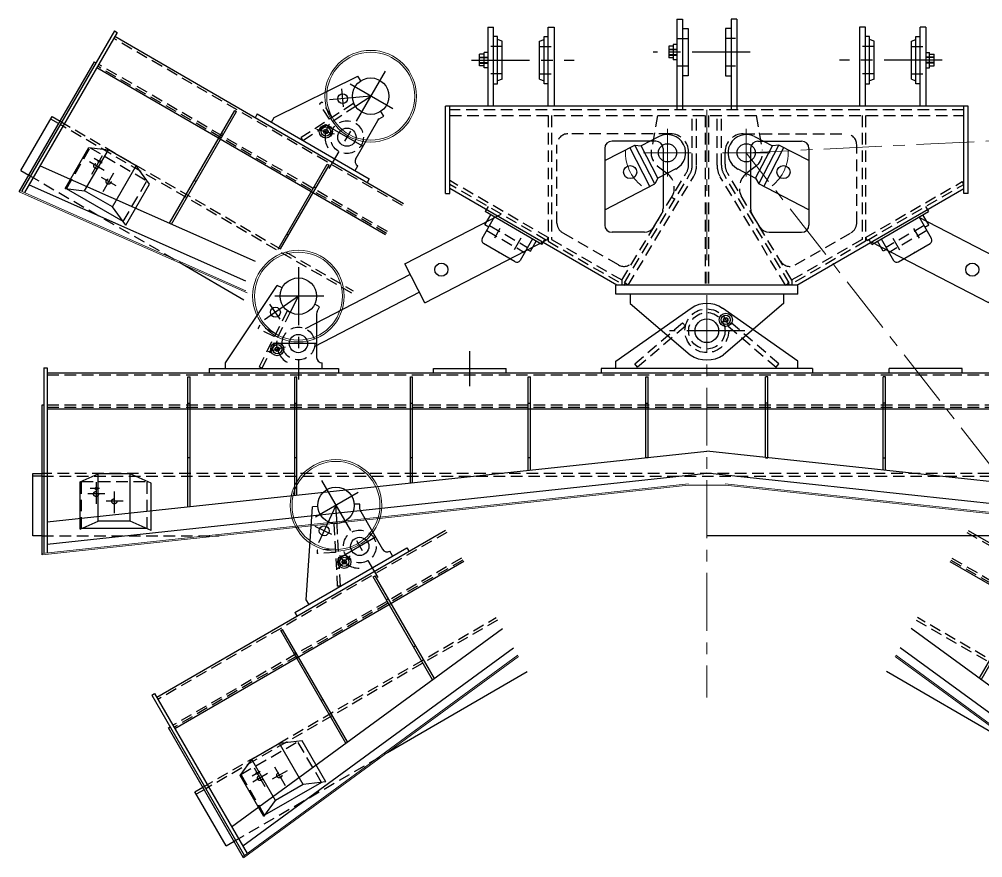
# Model space of a CAD drawing. Header units: millimetres. Extents: x -164 to 137, y -121 to 284.
# Drawn here: x -100.3 to 31.8, y 169.4 to 284.4 of the extents above; entities that cross this region are included whole.
import ezdxf

# ---------------------------------------------------------------- set-up
doc = ezdxf.new("R2010")
doc.units = ezdxf.units.MM
doc.header["$LTSCALE"] = 0.25
doc.header["$PDSIZE"] = 1
doc.linetypes.add('CENTER', pattern=[50.8, 31.75, -6.35, 6.35, -6.35])
doc.linetypes.add('DASHED2', pattern=[9.525, 6.35, -3.175])
doc.layers.add('Layer0016', color=7, linetype='Continuous')

# ---------------------------------------------------------------- blocks, each defined once
blk = doc.blocks.new('DC_GROUP_ＤＸＦ８_1')
at = {"layer": 'Layer0016', "color": 7, "linetype": 'Continuous', "lineweight": 25}
for p, q in [((-14.42, 224.28), (-14.42, 235.37)), ((-14.42, 235.37), (-14.12, 235.37)), ((-14.12, 224.31), (-14.12, 235.37)), ((-14.42, 231.77), (-14.12, 231.77)), ((-14.12, 224.27), (-14.42, 224.27))]:
    blk.add_line(p, q, dxfattribs=at)
blk = doc.blocks.new('DC_GROUP_ＤＸＦ８_2')
at = {"layer": 'Layer0016', "color": 7, "linetype": 'Continuous', "lineweight": 25}
for p, q in [((-30.57, 222.54), (-30.57, 235.37)), ((-30.57, 235.37), (-30.27, 235.37)), ((-30.27, 222.58), (-30.27, 235.37)), ((-30.57, 231.77), (-30.27, 231.77)), ((-30.27, 224.27), (-30.57, 224.27))]:
    blk.add_line(p, q, dxfattribs=at)
blk = doc.blocks.new('DC_GROUP_ＤＸＦ８_3')
at = {"layer": 'Layer0016', "color": 7, "linetype": 'Continuous', "lineweight": 25}
for p, q in [((-46.72, 220.81), (-46.72, 235.37)), ((-46.72, 235.37), (-46.42, 235.37)), ((-46.42, 220.84), (-46.42, 235.37)), ((-46.72, 231.77), (-46.42, 231.77)), ((-46.42, 224.27), (-46.72, 224.27))]:
    blk.add_line(p, q, dxfattribs=at)
blk = doc.blocks.new('DC_GROUP_ＤＸＦ８_4')
at = {"layer": 'Layer0016', "color": 7, "linetype": 'Continuous', "lineweight": 25}
for p, q in [((-62.57, 219.1), (-62.57, 235.37)), ((-62.57, 235.37), (-62.27, 235.37)), ((-62.27, 219.14), (-62.27, 235.37)), ((-62.57, 231.77), (-62.27, 231.77)), ((-62.27, 224.27), (-62.57, 224.27))]:
    blk.add_line(p, q, dxfattribs=at)
blk = doc.blocks.new('DC_GROUP_ＤＸＦ８_5')
at = {"layer": 'Layer0016', "color": 7, "linetype": 'Continuous', "lineweight": 25}
for p, q in [((-77.22, 217.53), (-77.22, 235.37)), ((-77.22, 235.37), (-76.92, 235.37)), ((-76.92, 217.56), (-76.92, 235.37)), ((-77.22, 231.77), (-76.92, 231.77)), ((-76.92, 224.27), (-77.22, 224.27))]:
    blk.add_line(p, q, dxfattribs=at)
blk = doc.blocks.new('DC_GROUP_ＤＸＦ８_7')
at = {"layer": 'Layer0016', "color": 4, "linetype": 'DASHED2', "lineweight": 25}
for radius in [0.125, 0.103]:
    blk.add_circle((-89.82, 220.05), radius, dxfattribs=at)
blk = doc.blocks.new('DC_GROUP_ＤＸＦ８_6')
at = {"layer": 'Layer0016', "color": 7, "linetype": 'Continuous', "lineweight": 25}
for p, q in [((-91.99, 220.97), (-89.52, 222.05)), ((-89.52, 215.55), (-89.52, 222.05)), ((-85.12, 222.05), (-89.52, 222.05)), ((-85.12, 215.55), (-85.12, 222.05)), ((-82.26, 220.8), (-85.12, 222.05)), ((-91.99, 214.47), (-91.99, 220.97)), ((-82.26, 214.3), (-82.26, 220.8)), ((-91.99, 214.47), (-89.52, 215.55)), ((-85.12, 215.55), (-89.52, 215.55)), ((-82.26, 214.3), (-85.12, 215.55)), ((-82.82, 214.55), (-91.82, 214.55))]:
    blk.add_line(p, q, dxfattribs=at)
at = {"layer": 'Layer0016', "color": 4, "linetype": 'DASHED2', "lineweight": 25}
for p, q in [((-91.82, 214.55), (-91.82, 221.02)), ((-91.82, 221.02), (-82.82, 221.02)), ((-82.82, 214.55), (-82.82, 221.02))]:
    blk.add_line(p, q, dxfattribs=at)
at = {"layer": 'Layer0016', "color": 4, "linetype": 'CENTER', "lineweight": 25}
for p, q in [((-89.82, 220.9), (-89.82, 217.94)), ((-89.34, 220.05), (-90.62, 220.05)), ((-87.32, 219.65), (-87.32, 216.69)), ((-88.6, 219.3), (-90.93, 219.3)), ((-86.1, 218.3), (-88.43, 218.3))]:
    blk.add_line(p, q, dxfattribs=at)
at = {"layer": 'Layer0016', "color": 4, "linetype": 'DASHED2', "lineweight": 25}
for centre in [(-89.82, 219.3), (-87.32, 218.3)]:
    blk.add_circle(centre, 0.35, dxfattribs=at)
at = {"layer": 'Layer0016', "linetype": 'Continuous'}
blk.add_blockref('DC_GROUP_ＤＸＦ８_7', (0, 0), dxfattribs=at)
blk = doc.blocks.new('DC_GROUP_ＤＸＦ８_8')
at = {"layer": 'Layer0016', "color": 7, "linetype": 'Continuous', "lineweight": 25}
for p, q in [((-12.62, 268.3), (-15.06, 267.03)), ((-20.07, 265.01), (-15.96, 267.13)), ((-13.2, 261.8), (-15.96, 267.13)), ((-15.96, 267.13), (-15.06, 267.03)), ((-12.77, 262.59), (-15.06, 267.03)), ((-13.87, 261.46), (-16.62, 266.79)), ((-10.32, 263.85), (-12.77, 262.59)), ((-20.07, 258.25), (-13.2, 261.8)), ((-12.77, 262.59), (-13.2, 261.8)), ((-47.49, 250.83), (-34.27, 257.67)), ((-44.74, 245.5), (-28.1, 254.1)), ((-44.74, 245.5), (-47.49, 250.83)), ((-46.75, 249.39), (-61.16, 241.94)), ((-45.49, 246.95), (-59.91, 239.49))]:
    blk.add_line(p, q, dxfattribs=at)
for centre, radius in [((-11.47, 266.07), 1.25), ((-16.58, 263.43), 0.9), ((-42.47, 250.05), 0.9)]:
    blk.add_circle(centre, radius, dxfattribs=at)
blk.add_arc((-11.47, 266.07), 2.5, 297.3298, 117.3298, dxfattribs=at)
blk = doc.blocks.new('DC_GROUP_ＤＸＦ８_9')
at = {"layer": 'Layer0016', "color": 7, "linetype": 'Continuous', "lineweight": 25}
for p, q in [((1.98, 224.31), (1.98, 235.37)), ((2.28, 235.37), (1.98, 235.37)), ((2.28, 224.28), (2.28, 235.37)), ((2.28, 231.77), (1.98, 231.77)), ((1.98, 224.27), (2.28, 224.27))]:
    blk.add_line(p, q, dxfattribs=at)
blk = doc.blocks.new('DC_GROUP_ＤＸＦ８_10')
at = {"layer": 'Layer0016', "color": 7, "linetype": 'Continuous', "lineweight": 25}
for p, q in [((18.13, 222.58), (18.13, 235.37)), ((18.43, 235.37), (18.13, 235.37)), ((18.43, 222.54), (18.43, 235.37)), ((18.43, 231.77), (18.13, 231.77)), ((18.13, 224.27), (18.43, 224.27))]:
    blk.add_line(p, q, dxfattribs=at)
blk = doc.blocks.new('DC_GROUP_ＤＸＦ８_16')
at = {"layer": 'Layer0016', "color": 4, "linetype": 'DASHED2', "lineweight": 25}
for p, q in [((-11.3, 280.27), (-10.2, 280.27)), ((-11.3, 280.22), (-10.2, 280.22)), ((-11.3, 279.53), (-10.2, 279.53)), ((-11.3, 279.47), (-10.2, 279.47))]:
    blk.add_line(p, q, dxfattribs=at)
blk = doc.blocks.new('DC_GROUP_ＤＸＦ８_17')
at = {"layer": 'Layer0016', "color": 4, "linetype": 'DASHED2', "lineweight": 25}
for p, q in [((25.08, 279.17), (23.98, 279.17)), ((25.08, 279.12), (23.98, 279.12)), ((25.08, 278.43), (23.98, 278.43)), ((25.08, 278.37), (23.98, 278.37))]:
    blk.add_line(p, q, dxfattribs=at)
blk = doc.blocks.new('DC_GROUP_ＤＸＦ８_18')
at = {"layer": 'Layer0016', "color": 7, "linetype": 'Continuous', "lineweight": 25}
for p, q in [((0.48, 268.3), (2.92, 267.03)), ((0.62, 262.59), (2.92, 267.03)), ((1.06, 261.8), (3.82, 267.13)), ((3.82, 267.13), (2.92, 267.03)), ((7.93, 265.01), (3.82, 267.13)), ((1.73, 261.46), (4.48, 266.79)), ((-1.82, 263.85), (0.62, 262.59)), ((0.62, 262.59), (1.06, 261.8)), ((7.93, 258.25), (1.06, 261.8)), ((35.35, 250.83), (22.97, 257.23)), ((32.6, 245.5), (16.49, 253.83)), ((32.6, 245.5), (35.35, 250.83)), ((34.61, 249.39), (49.02, 241.94)), ((33.34, 246.95), (47.77, 239.49))]:
    blk.add_line(p, q, dxfattribs=at)
for centre, radius in [((-0.67, 266.07), 1.25), ((4.44, 263.43), 0.9), ((30.33, 250.05), 0.9)]:
    blk.add_circle(centre, radius, dxfattribs=at)
blk.add_arc((-0.67, 266.07), 2.5, 62.6702, 242.6702, dxfattribs=at)
blk = doc.blocks.new('DC_GROUP_ＤＸＦ８_20')
at = {"layer": 'Layer0016', "color": 4, "linetype": 'CENTER', "lineweight": 25}
for p, q in [((-62.07, 250.38), (-62.07, 234.97)), ((-62.07, 246.42), (-66.72, 243.17)), ((-58.58, 246.42), (-65.32, 246.42)), ((-64.57, 243.28), (-66, 245.33)), ((-66.23, 238.81), (-63.84, 239.45)), ((-59.57, 239.92), (-65.57, 239.92))]:
    blk.add_line(p, q, dxfattribs=at)
at = {"layer": 'Layer0016', "color": 7, "linetype": 'Continuous', "lineweight": 25}
for p, q in [((-72.07, 237.27), (-64.97, 247.89)), ((-64.3, 247.55), (-64.97, 247.89)), ((-59.17, 244.96), (-59.84, 245.3)), ((-59.49, 244.32), (-59.17, 244.96)), ((-59.57, 243.99), (-59.57, 238.02)), ((-74.32, 236.52), (-74.32, 235.92)), ((-74.32, 236.52), (-56.57, 236.52)), ((-72.07, 236.52), (-72.07, 237.27)), ((-58.82, 236.52), (-58.82, 237.27)), ((-56.57, 236.52), (-56.57, 235.92))]:
    blk.add_line(p, q, dxfattribs=at)
at = {"layer": 'Layer0016', "color": 4, "linetype": 'Continuous', "lineweight": 25}
blk.add_line((-63.2, 244.19), (-62.07, 246.42), dxfattribs=at)
at = {"layer": 'Layer0016', "color": 4, "linetype": 'DASHED2', "lineweight": 25}
for p, q in [((-63.6, 244.4), (-67.47, 236.73)), ((-67.07, 236.52), (-63.2, 244.19)), ((-63.2, 244.19), (-63.6, 244.4)), ((-67.41, 242.4), (-67.61, 242)), ((-65.38, 240.87), (-67.61, 242)), ((-65.18, 241.27), (-67.41, 242.4)), ((-67.07, 236.52), (-67.47, 236.73))]:
    blk.add_line(p, q, dxfattribs=at)
at = {"layer": 'Layer0016', "color": 7, "linetype": 'Continuous', "lineweight": 25}
for centre, radius in [((-62.07, 246.42), 2.5), ((-65.22, 244.22), 0.675), ((-62.07, 239.92), 1.25)]:
    blk.add_circle(centre, radius, dxfattribs=at)
at = {"layer": 'Layer0016', "color": 4, "linetype": 'DASHED2', "lineweight": 25}
blk.add_circle((-62.07, 239.92), 2.25, dxfattribs=at)
at = {"layer": 'Layer0016', "color": 3, "linetype": 'Continuous', "lineweight": 25}
for radius in [0.9, 0.625]:
    blk.add_circle((-64.97, 239.15), radius, dxfattribs=at)
at = {"layer": 'Layer0016', "color": 4, "linetype": 'Continuous', "lineweight": 25}
for radius in [0.3, 0.25]:
    blk.add_circle((-64.97, 239.15), radius, dxfattribs=at)
at = {"layer": 'Layer0016', "color": 7, "linetype": 'Continuous', "lineweight": 25}
for centre, start, end in [((-58.82, 243.99), 153.2039, 180), ((-58.82, 238.02), 180, 270)]:
    blk.add_arc(centre, 0.75, start, end, dxfattribs=at)
at = {"layer": 'Layer0016', "color": 4, "linetype": 'CENTER', "lineweight": 25}
blk.add_arc((-62.07, 239.92), 3, 173.0368, 238.6813, dxfattribs=at)
blk = doc.blocks.new('DC_GROUP_ＤＸＦ８_28')
at = {"layer": 'Layer0016', "color": 7, "linetype": 'Continuous', "lineweight": 25}
for p, q in [((31.28, 194.02), (39.42, 208.07)), ((31.53, 193.84), (39.68, 207.92)), ((39.68, 207.92), (39.42, 208.07)), ((37.87, 204.81), (37.61, 204.96)), ((33.86, 198.47), (34.12, 198.32))]:
    blk.add_line(p, q, dxfattribs=at)
blk = doc.blocks.new('DC_GROUP_ＤＸＦ８_29')
at = {"layer": 'Layer0016', "color": 7, "linetype": 'Continuous', "lineweight": 25}
for p, q in [((43.18, 185.32), (52.1, 200.74)), ((43.42, 185.14), (52.36, 200.59)), ((52.36, 200.59), (52.1, 200.74)), ((50.55, 197.47), (50.29, 197.62)), ((46.54, 191.13), (46.8, 190.98))]:
    blk.add_line(p, q, dxfattribs=at)
blk = doc.blocks.new('DC_GROUP_ＤＸＦ８_31')
at = {"layer": 'Layer0016', "color": 4, "linetype": 'DASHED2', "lineweight": 25}
for radius in [0.125, 0.103]:
    blk.add_circle((55.58, 181.01), radius, dxfattribs=at)
blk = doc.blocks.new('DC_GROUP_ＤＸＦ８_30')
at = {"layer": 'Layer0016', "color": 7, "linetype": 'Continuous', "lineweight": 25}
for p, q in [((46.17, 179.82), (49.42, 185.45)), ((49.26, 179.47), (52.52, 185.09)), ((49.42, 185.45), (52.52, 185.09)), ((52.52, 185.09), (56.33, 182.89)), ((53.07, 177.26), (56.33, 182.89)), ((57.93, 180.72), (56.33, 182.89)), ((46.17, 179.82), (49.26, 179.47)), ((46.77, 179.75), (54.56, 175.25)), ((54.67, 175.1), (57.93, 180.72)), ((49.26, 179.47), (53.07, 177.26)), ((54.67, 175.1), (53.07, 177.26))]:
    blk.add_line(p, q, dxfattribs=at)
at = {"layer": 'Layer0016', "color": 4, "linetype": 'DASHED2', "lineweight": 25}
for p, q in [((46.77, 179.75), (50.01, 185.36)), ((57.8, 180.85), (50.01, 185.36)), ((54.56, 175.25), (57.8, 180.85))]:
    blk.add_line(p, q, dxfattribs=at)
at = {"layer": 'Layer0016', "color": 4, "linetype": 'CENTER', "lineweight": 25}
for p, q in [((51.49, 181.36), (53.5, 180.19)), ((53.22, 181.91), (51.74, 179.35)), ((56.01, 181.74), (54.53, 179.18)), ((55.17, 181.25), (56.28, 180.61)), ((54.15, 180.97), (56.17, 179.8))]:
    blk.add_line(p, q, dxfattribs=at)
at = {"layer": 'Layer0016', "color": 4, "linetype": 'DASHED2', "lineweight": 25}
for centre in [(52.54, 180.74), (55.21, 180.36)]:
    blk.add_circle(centre, 0.35, dxfattribs=at)
at = {"layer": 'Layer0016', "linetype": 'Continuous'}
blk.add_blockref('DC_GROUP_ＤＸＦ８_31', (0, 0), dxfattribs=at)
blk = doc.blocks.new('DC_GROUP_ＤＸＦ８_32')
at = {"layer": 'Layer0016', "color": 4, "linetype": 'CENTER', "lineweight": 25}
for p, q in [((46.76, 221.16), (39.04, 207.83)), ((41.76, 219.49), (47.59, 216.11)), ((44.78, 217.74), (47.17, 212.6)), ((45.36, 213.76), (47.63, 214.82)), ((39.36, 213.36), (44.55, 210.36)), ((44.57, 209.06), (42.82, 210.81))]:
    blk.add_line(p, q, dxfattribs=at)
at = {"layer": 'Layer0016', "color": 7, "linetype": 'Continuous', "lineweight": 25}
for p, q in [((41.39, 216.88), (38.41, 211.72)), ((41.49, 217.21), (41.53, 217.92)), ((41.53, 217.92), (42.28, 217.88)), ((47.27, 217.6), (48.02, 217.55)), ((48.85, 204.81), (48.02, 217.55)), ((35.06, 211.92), (34.76, 211.4)), ((50.42, 203.03), (35.06, 211.92)), ((37.01, 210.8), (37.38, 211.45)), ((48.47, 204.16), (48.85, 204.81)), ((50.42, 203.03), (50.12, 202.51))]:
    blk.add_line(p, q, dxfattribs=at)
at = {"layer": 'Layer0016', "color": 4, "linetype": 'Continuous', "lineweight": 25}
blk.add_line((44.64, 215.24), (44.78, 217.74), dxfattribs=at)
at = {"layer": 'Layer0016', "color": 4, "linetype": 'DASHED2', "lineweight": 25}
for p, q in [((44.15, 206.66), (44.64, 215.24)), ((45.09, 215.22), (44.6, 206.64)), ((44.64, 215.24), (45.09, 215.22)), ((44.89, 211.72), (47.38, 211.58)), ((47.38, 211.58), (47.36, 211.13)), ((44.86, 211.27), (47.36, 211.13)), ((44.15, 206.66), (44.6, 206.64))]:
    blk.add_line(p, q, dxfattribs=at)
at = {"layer": 'Layer0016', "color": 7, "linetype": 'Continuous', "lineweight": 25}
for centre, radius in [((44.78, 217.74), 2.5), ((46.4, 214.25), 0.675), ((41.52, 212.11), 1.25)]:
    blk.add_circle(centre, radius, dxfattribs=at)
at = {"layer": 'Layer0016', "color": 4, "linetype": 'DASHED2', "lineweight": 25}
blk.add_circle((41.52, 212.11), 2.25, dxfattribs=at)
at = {"layer": 'Layer0016', "color": 3, "linetype": 'Continuous', "lineweight": 25}
for radius in [0.9, 0.625]:
    blk.add_circle((43.64, 209.99), radius, dxfattribs=at)
at = {"layer": 'Layer0016', "color": 4, "linetype": 'Continuous', "lineweight": 25}
for radius in [0.3, 0.25]:
    blk.add_circle((43.64, 209.99), radius, dxfattribs=at)
at = {"layer": 'Layer0016', "color": 7, "linetype": 'Continuous', "lineweight": 25}
for centre, start, end in [((40.74, 217.26), 329.9429, 356.739), ((37.76, 212.09), 239.9429, 329.9429)]:
    blk.add_arc(centre, 0.75, start, end, dxfattribs=at)
at = {"layer": 'Layer0016', "color": 4, "linetype": 'CENTER', "lineweight": 25}
blk.add_arc((41.52, 212.11), 3, 271.2617, 336.9062, dxfattribs=at)
blk = doc.blocks.new('DC_GROUP_ＤＸＦ８_27')
at = {"layer": 'Layer0016', "color": 4, "linetype": 'DASHED2', "lineweight": 25}
for p, q in [((29.6, 214.04), (69.19, 191.14)), ((27.39, 210.24), (66.98, 187.33)), ((27.54, 210.5), (67.13, 187.59)), ((63.03, 179.09), (22.83, 202.35)), ((22.64, 202.02), (62.62, 178.89)), ((58.75, 171.7), (37.71, 183.87))]:
    blk.add_line(p, q, dxfattribs=at)
at = {"layer": 'Layer0016', "color": 7, "linetype": 'Continuous', "lineweight": 25}
for p, q in [((29.75, 214.3), (69.34, 191.39)), ((27.27, 210.02), (66.86, 187.11)), ((59.08, 173.68), (21.96, 200.84)), ((57.57, 171.07), (20.45, 198.23)), ((37.71, 183.87), (18.55, 194.95)), ((69.66, 191.96), (56.96, 170.02)), ((70.05, 191.73), (57.35, 169.79)), ((70.05, 191.73), (69.66, 191.96)), ((57.44, 169.43), (67.74, 187.24)), ((67.74, 187.24), (67.52, 187.36)), ((59.84, 171.06), (64.12, 178.46)), ((62.83, 178.76), (63.92, 178.13)), ((64.12, 178.46), (63.03, 179.09)), ((59.84, 171.06), (58.75, 171.7))]:
    blk.add_line(p, q, dxfattribs=at)
at = {"layer": 'Layer0016', "color": 7, "linetype": 'Continuous', "lineweight": 13}
for p, q in [((19.74, 197.01), (57.44, 169.43)), ((57.53, 169.6), (19.84, 197.18))]:
    blk.add_line(p, q, dxfattribs=at)
for radius in [6.28, 6.03]:
    blk.add_circle((44.78, 217.74), radius, dxfattribs=at)
at = {"layer": 'Layer0016', "linetype": 'Continuous'}
for name in ['DC_GROUP_ＤＸＦ８_32', 'DC_GROUP_ＤＸＦ８_28', 'DC_GROUP_ＤＸＦ８_29', 'DC_GROUP_ＤＸＦ８_30']:
    blk.add_blockref(name, (0, 0), dxfattribs=at)
blk = doc.blocks.new('DC_GROUP_ＤＸＦ８_34')
at = {"layer": 'Layer0016', "color": 7, "linetype": 'Continuous', "lineweight": 25}
for p, q in [((-51.82, 207.92), (-51.56, 208.07)), ((-43.67, 193.84), (-51.82, 207.92)), ((-43.42, 194.02), (-51.56, 208.07)), ((-50.01, 204.81), (-49.75, 204.96)), ((-46, 198.47), (-46.26, 198.32))]:
    blk.add_line(p, q, dxfattribs=at)
blk = doc.blocks.new('DC_GROUP_ＤＸＦ８_35')
at = {"layer": 'Layer0016', "color": 7, "linetype": 'Continuous', "lineweight": 25}
for p, q in [((-64.5, 200.59), (-64.24, 200.74)), ((-55.56, 185.14), (-64.5, 200.59)), ((-55.32, 185.32), (-64.24, 200.74)), ((-62.69, 197.47), (-62.43, 197.62)), ((-58.68, 191.13), (-58.94, 190.98))]:
    blk.add_line(p, q, dxfattribs=at)
blk = doc.blocks.new('DC_GROUP_ＤＸＦ８_37')
at = {"layer": 'Layer0016', "color": 4, "linetype": 'DASHED2', "lineweight": 25}
for radius in [0.125, 0.103]:
    blk.add_circle((-67.73, 181.01), radius, dxfattribs=at)
blk = doc.blocks.new('DC_GROUP_ＤＸＦ８_36')
at = {"layer": 'Layer0016', "color": 4, "linetype": 'DASHED2', "lineweight": 25}
for p, q in [((-69.95, 180.85), (-62.16, 185.36)), ((-58.91, 179.75), (-62.16, 185.36)), ((-66.7, 175.25), (-69.95, 180.85))]:
    blk.add_line(p, q, dxfattribs=at)
at = {"layer": 'Layer0016', "color": 7, "linetype": 'Continuous', "lineweight": 25}
for p, q in [((-64.66, 185.09), (-68.47, 182.89)), ((-61.56, 185.45), (-64.66, 185.09)), ((-61.4, 179.47), (-64.66, 185.09)), ((-58.31, 179.82), (-61.56, 185.45)), ((-70.07, 180.72), (-68.47, 182.89)), ((-65.21, 177.26), (-68.47, 182.89)), ((-66.81, 175.1), (-70.07, 180.72)), ((-58.91, 179.75), (-66.7, 175.25)), ((-58.31, 179.82), (-61.4, 179.47)), ((-61.4, 179.47), (-65.21, 177.26)), ((-66.81, 175.1), (-65.21, 177.26))]:
    blk.add_line(p, q, dxfattribs=at)
at = {"layer": 'Layer0016', "color": 4, "linetype": 'CENTER', "lineweight": 25}
for p, q in [((-67.31, 181.25), (-68.42, 180.61)), ((-68.15, 181.74), (-66.67, 179.18)), ((-63.63, 181.36), (-65.65, 180.19)), ((-65.36, 181.91), (-63.88, 179.35)), ((-66.29, 180.97), (-68.31, 179.8))]:
    blk.add_line(p, q, dxfattribs=at)
at = {"layer": 'Layer0016', "color": 4, "linetype": 'DASHED2', "lineweight": 25}
for centre in [(-64.69, 180.74), (-67.35, 180.36)]:
    blk.add_circle(centre, 0.35, dxfattribs=at)
at = {"layer": 'Layer0016', "linetype": 'Continuous'}
blk.add_blockref('DC_GROUP_ＤＸＦ８_37', (0, 0), dxfattribs=at)
blk = doc.blocks.new('DC_GROUP_ＤＸＦ８_38')
at = {"layer": 'Layer0016', "color": 4, "linetype": 'CENTER', "lineweight": 25}
for p, q in [((-58.9, 221.16), (-51.18, 207.83)), ((-53.9, 219.49), (-59.73, 216.11)), ((-56.92, 217.74), (-59.31, 212.6)), ((-57.5, 213.76), (-59.77, 214.82)), ((-51.5, 213.36), (-56.69, 210.36)), ((-56.71, 209.06), (-54.96, 210.81))]:
    blk.add_line(p, q, dxfattribs=at)
at = {"layer": 'Layer0016', "color": 7, "linetype": 'Continuous', "lineweight": 25}
for p, q in [((-60.99, 204.81), (-60.16, 217.55)), ((-59.42, 217.6), (-60.16, 217.55)), ((-53.67, 217.92), (-54.42, 217.88)), ((-53.63, 217.21), (-53.67, 217.92)), ((-53.53, 216.88), (-50.55, 211.72)), ((-62.56, 203.03), (-47.2, 211.92)), ((-49.15, 210.8), (-49.52, 211.45)), ((-47.2, 211.92), (-46.9, 211.4)), ((-60.62, 204.16), (-60.99, 204.81)), ((-62.56, 203.03), (-62.26, 202.51))]:
    blk.add_line(p, q, dxfattribs=at)
at = {"layer": 'Layer0016', "color": 4, "linetype": 'Continuous', "lineweight": 25}
blk.add_line((-56.78, 215.24), (-56.92, 217.74), dxfattribs=at)
at = {"layer": 'Layer0016', "color": 4, "linetype": 'DASHED2', "lineweight": 25}
for p, q in [((-56.78, 215.24), (-57.23, 215.22)), ((-57.23, 215.22), (-56.74, 206.64)), ((-56.29, 206.66), (-56.78, 215.24)), ((-57.03, 211.72), (-59.52, 211.58)), ((-59.52, 211.58), (-59.5, 211.13)), ((-57, 211.27), (-59.5, 211.13)), ((-56.29, 206.66), (-56.74, 206.64))]:
    blk.add_line(p, q, dxfattribs=at)
at = {"layer": 'Layer0016', "color": 7, "linetype": 'Continuous', "lineweight": 25}
for centre, radius in [((-56.92, 217.74), 2.5), ((-58.54, 214.25), 0.675), ((-53.66, 212.11), 1.25)]:
    blk.add_circle(centre, radius, dxfattribs=at)
at = {"layer": 'Layer0016', "color": 4, "linetype": 'DASHED2', "lineweight": 25}
blk.add_circle((-53.66, 212.11), 2.25, dxfattribs=at)
at = {"layer": 'Layer0016', "color": 3, "linetype": 'Continuous', "lineweight": 25}
for radius in [0.9, 0.625]:
    blk.add_circle((-55.78, 209.99), radius, dxfattribs=at)
at = {"layer": 'Layer0016', "color": 4, "linetype": 'Continuous', "lineweight": 25}
for radius in [0.3, 0.25]:
    blk.add_circle((-55.78, 209.99), radius, dxfattribs=at)
at = {"layer": 'Layer0016', "color": 7, "linetype": 'Continuous', "lineweight": 25}
for centre, start, end in [((-52.89, 217.26), 183.261, 210.0571), ((-49.9, 212.09), 210.0571, 300.0571)]:
    blk.add_arc(centre, 0.75, start, end, dxfattribs=at)
at = {"layer": 'Layer0016', "color": 4, "linetype": 'CENTER', "lineweight": 25}
blk.add_arc((-53.66, 212.11), 3, 203.0938, 268.7383, dxfattribs=at)
blk = doc.blocks.new('DC_GROUP_ＤＸＦ８_33')
at = {"layer": 'Layer0016', "color": 7, "linetype": 'Continuous', "lineweight": 25}
for p, q in [((-41.89, 214.3), (-81.48, 191.39)), ((-39.41, 210.02), (-79, 187.11)), ((-71.23, 173.68), (-34.1, 200.84)), ((-69.71, 171.07), (-32.59, 198.23)), ((-49.85, 183.87), (-30.69, 194.95)), ((-82.19, 191.73), (-81.8, 191.96)), ((-82.19, 191.73), (-69.5, 169.79)), ((-81.8, 191.96), (-69.11, 170.02)), ((-79.88, 187.24), (-79.66, 187.36)), ((-69.58, 169.43), (-79.88, 187.24)), ((-76.26, 178.46), (-75.17, 179.09)), ((-71.98, 171.06), (-76.26, 178.46)), ((-74.98, 178.76), (-76.07, 178.13)), ((-71.98, 171.06), (-70.89, 171.7))]:
    blk.add_line(p, q, dxfattribs=at)
at = {"layer": 'Layer0016', "color": 4, "linetype": 'DASHED2', "lineweight": 25}
for p, q in [((-41.74, 214.04), (-81.33, 191.14)), ((-39.69, 210.5), (-79.27, 187.59)), ((-39.54, 210.24), (-79.12, 187.33)), ((-75.17, 179.09), (-34.97, 202.35)), ((-34.78, 202.02), (-74.76, 178.89)), ((-70.89, 171.7), (-49.85, 183.87))]:
    blk.add_line(p, q, dxfattribs=at)
at = {"layer": 'Layer0016', "color": 7, "linetype": 'Continuous', "lineweight": 13}
for p, q in [((-69.67, 169.6), (-31.98, 197.18)), ((-31.88, 197.01), (-69.58, 169.43))]:
    blk.add_line(p, q, dxfattribs=at)
for radius in [6.28, 6.03]:
    blk.add_circle((-56.92, 217.74), radius, dxfattribs=at)
at = {"layer": 'Layer0016', "linetype": 'Continuous'}
for name in ['DC_GROUP_ＤＸＦ８_38', 'DC_GROUP_ＤＸＦ８_34', 'DC_GROUP_ＤＸＦ８_35', 'DC_GROUP_ＤＸＦ８_36']:
    blk.add_blockref(name, (0, 0), dxfattribs=at)
blk = doc.blocks.new('DC_GROUP_ＤＸＦ８_40')
at = {"layer": 'Layer0016', "color": 7, "linetype": 'Continuous', "lineweight": 25}
for p, q in [((-64.87, 252.88), (-58.13, 264.52)), ((-64.51, 252.89), (-57.87, 264.37)), ((-58.13, 264.52), (-57.87, 264.37)), ((-59.93, 261.4), (-59.67, 261.25)), ((-63.43, 254.76), (-63.69, 254.91))]:
    blk.add_line(p, q, dxfattribs=at)
blk = doc.blocks.new('DC_GROUP_ＤＸＦ８_41')
at = {"layer": 'Layer0016', "color": 7, "linetype": 'Continuous', "lineweight": 25}
for p, q in [((-79.75, 256.41), (-70.81, 271.86)), ((-79.47, 256.29), (-70.55, 271.71)), ((-70.81, 271.86), (-70.55, 271.71)), ((-72.61, 268.74), (-72.35, 268.59)), ((-76.11, 262.1), (-76.37, 262.25))]:
    blk.add_line(p, q, dxfattribs=at)
blk = doc.blocks.new('DC_GROUP_ＤＸＦ８_43')
at = {"layer": 'Layer0016', "color": 4, "linetype": 'DASHED2', "lineweight": 25}
for radius in [0.125, 0.103]:
    blk.add_circle((-89.39, 264.9), radius, dxfattribs=at)
blk = doc.blocks.new('DC_GROUP_ＤＸＦ８_42')
at = {"layer": 'Layer0016', "color": 7, "linetype": 'Continuous', "lineweight": 25}
for p, q in [((-94.06, 261.16), (-90.81, 266.79)), ((-91.39, 260.86), (-88.13, 266.48)), ((-90.81, 266.79), (-88.13, 266.48)), ((-84.32, 264.28), (-88.13, 266.48)), ((-87.58, 258.65), (-84.32, 264.28)), ((-82.47, 261.77), (-84.32, 264.28)), ((-85.73, 256.15), (-82.47, 261.77)), ((-94.06, 261.16), (-91.39, 260.86)), ((-86.09, 256.64), (-93.88, 261.14)), ((-87.58, 258.65), (-91.39, 260.86)), ((-85.73, 256.15), (-87.58, 258.65))]:
    blk.add_line(p, q, dxfattribs=at)
at = {"layer": 'Layer0016', "color": 4, "linetype": 'DASHED2', "lineweight": 25}
for p, q in [((-93.88, 261.14), (-90.63, 266.75)), ((-90.63, 266.75), (-82.84, 262.24)), ((-86.09, 256.64), (-82.84, 262.24))]:
    blk.add_line(p, q, dxfattribs=at)
at = {"layer": 'Layer0016', "color": 4, "linetype": 'CENTER', "lineweight": 25}
for p, q in [((-88.97, 265.64), (-90.45, 263.08)), ((-88.71, 263.64), (-90.73, 264.81)), ((-88.98, 264.66), (-90.09, 265.3)), ((-87.43, 263.3), (-88.91, 260.74)), ((-87.05, 261.52), (-89.06, 262.69))]:
    blk.add_line(p, q, dxfattribs=at)
at = {"layer": 'Layer0016', "color": 4, "linetype": 'DASHED2', "lineweight": 25}
for centre in [(-89.77, 264.25), (-88.1, 262.13)]:
    blk.add_circle(centre, 0.35, dxfattribs=at)
at = {"layer": 'Layer0016', "linetype": 'Continuous'}
blk.add_blockref('DC_GROUP_ＤＸＦ８_43', (0, 0), dxfattribs=at)
blk = doc.blocks.new('DC_GROUP_ＤＸＦ８_44')
at = {"layer": 'Layer0016', "color": 7, "linetype": 'Continuous', "lineweight": 25}
for p, q in [((-65.4, 270.92), (-53.94, 276.56)), ((-53.53, 275.93), (-53.94, 276.56)), ((-67.72, 271.4), (-68.02, 270.88)), ((-67.72, 271.4), (-52.36, 262.51)), ((-65.77, 270.27), (-65.4, 270.92)), ((-50.98, 270.72), (-50.38, 271.11)), ((-50.38, 271.11), (-50.79, 271.74)), ((-51.22, 270.47), (-54.2, 265.31)), ((-54.31, 263.64), (-53.93, 264.29)), ((-52.36, 262.51), (-52.66, 261.99))]:
    blk.add_line(p, q, dxfattribs=at)
at = {"layer": 'Layer0016', "color": 4, "linetype": 'CENTER', "lineweight": 25}
for p, q in [((-50.18, 277.26), (-57.9, 263.92)), ((-55.9, 272.36), (-56.11, 274.85)), ((-49.14, 272.09), (-54.97, 275.46)), ((-52.16, 273.83), (-57.81, 273.35)), ((-53.25, 266.96), (-58.44, 269.96)), ((-59.58, 269.33), (-57.19, 268.69))]:
    blk.add_line(p, q, dxfattribs=at)
at = {"layer": 'Layer0016', "color": 4, "linetype": 'Continuous', "lineweight": 25}
blk.add_line((-54.25, 272.47), (-52.16, 273.83), dxfattribs=at)
at = {"layer": 'Layer0016', "color": 4, "linetype": 'DASHED2', "lineweight": 25}
for p, q in [((-54.5, 272.84), (-61.69, 268.15)), ((-61.45, 267.77), (-54.25, 272.47)), ((-58.8, 273.02), (-59.17, 272.78)), ((-57.81, 270.68), (-59.17, 272.78)), ((-57.43, 270.93), (-58.8, 273.02)), ((-54.25, 272.47), (-54.5, 272.84)), ((-61.45, 267.77), (-61.69, 268.15))]:
    blk.add_line(p, q, dxfattribs=at)
at = {"layer": 'Layer0016', "color": 7, "linetype": 'Continuous', "lineweight": 25}
for centre, radius in [((-52.16, 273.83), 2.5), ((-56, 273.5), 0.675), ((-55.42, 268.21), 1.25)]:
    blk.add_circle(centre, radius, dxfattribs=at)
at = {"layer": 'Layer0016', "color": 3, "linetype": 'Continuous', "lineweight": 25}
for radius in [0.9, 0.625]:
    blk.add_circle((-58.31, 268.99), radius, dxfattribs=at)
at = {"layer": 'Layer0016', "color": 4, "linetype": 'DASHED2', "lineweight": 25}
blk.add_circle((-55.42, 268.21), 2.25, dxfattribs=at)
at = {"layer": 'Layer0016', "color": 4, "linetype": 'Continuous', "lineweight": 25}
for radius in [0.3, 0.25]:
    blk.add_circle((-58.31, 268.99), radius, dxfattribs=at)
at = {"layer": 'Layer0016', "color": 4, "linetype": 'CENTER', "lineweight": 25}
blk.add_arc((-55.42, 268.21), 3, 142.9797, 208.6242, dxfattribs=at)
at = {"layer": 'Layer0016', "color": 7, "linetype": 'Continuous', "lineweight": 25}
for centre, start, end in [((-50.57, 270.1), 123.1469, 149.9429), ((-53.56, 264.94), 149.9429, 239.9429)]:
    blk.add_arc(centre, 0.75, start, end, dxfattribs=at)
blk = doc.blocks.new('DC_GROUP_ＤＸＦ８_39')
at = {"layer": 'Layer0016', "color": 7, "linetype": 'Continuous', "lineweight": 25}
for p, q in [((-87.3, 282.79), (-100, 260.85)), ((-87.3, 282.79), (-86.91, 282.56)), ((-86.91, 282.56), (-99.61, 260.62)), ((-47.65, 259.09), (-87.24, 282)), ((-100.35, 260.74), (-90.05, 278.54)), ((-90.05, 278.54), (-89.83, 278.42)), ((-50.13, 254.81), (-89.72, 277.72)), ((-100.13, 263.63), (-95.85, 271.03)), ((-95.85, 271.03), (-94.76, 270.4)), ((-94.95, 270.07), (-96.04, 270.7)), ((-97.49, 264.28), (-68.02, 251.21)), ((-100.13, 263.63), (-99.04, 263)), ((-99, 261.67), (-69.35, 248.52)), ((-78, 250.83), (-69.54, 245.93))]:
    blk.add_line(p, q, dxfattribs=at)
at = {"layer": 'Layer0016', "color": 4, "linetype": 'DASHED2', "lineweight": 25}
for p, q in [((-47.8, 258.83), (-87.39, 281.74)), ((-50, 255.02), (-89.59, 277.93)), ((-49.85, 255.28), (-89.44, 278.19)), ((-94.76, 270.4), (-54.57, 247.14)), ((-54.76, 246.81), (-94.74, 269.94)), ((-99.04, 263), (-78, 250.83))]:
    blk.add_line(p, q, dxfattribs=at)
at = {"layer": 'Layer0016', "color": 7, "linetype": 'Continuous', "lineweight": 13}
for p, q in [((-69.09, 246.88), (-100.35, 260.74)), ((-100.25, 260.91), (-69.26, 247.16))]:
    blk.add_line(p, q, dxfattribs=at)
for radius in [6.28, 6.03]:
    blk.add_circle((-52.16, 273.83), radius, dxfattribs=at)
at = {"layer": 'Layer0016', "linetype": 'Continuous'}
for name in ['DC_GROUP_ＤＸＦ８_44', 'DC_GROUP_ＤＸＦ８_41', 'DC_GROUP_ＤＸＦ８_42', 'DC_GROUP_ＤＸＦ８_40']:
    blk.add_blockref(name, (0, 0), dxfattribs=at)
blk = doc.blocks.new('DC_GROUP_ＤＸＦ８_45')
at = {"layer": 'Layer0016', "color": 4, "linetype": 'DASHED2', "lineweight": 25}
for p, q in [((-37.22, 279.17), (-36.12, 279.17)), ((-37.22, 279.12), (-36.12, 279.12)), ((-37.22, 278.43), (-36.12, 278.43)), ((-37.22, 278.37), (-36.12, 278.37))]:
    blk.add_line(p, q, dxfattribs=at)

msp = doc.modelspace()

# ---------------------------------------------------------------- linework, layer by layer
at = {"layer": 'Layer0016', "color": 7, "linetype": 'Continuous', "lineweight": 25}
for p, q in [((-10.2, 284.37), (-9.4, 284.37)), ((-10.2, 284.37), (-10.2, 271.97)), ((-9.4, 284.37), (-9.4, 271.97)), ((-2.75, 284.37), (-2.75, 271.97)), ((-1.95, 284.37), (-2.75, 284.37)), ((-1.95, 284.37), (-1.95, 271.97)), ((-36.12, 283.27), (-36.12, 272.47)), ((-36.12, 283.27), (-35.32, 283.27)), ((-35.32, 272.47), (-35.32, 283.27)), ((-27.82, 272.47), (-27.82, 283.27)), ((-27.82, 283.27), (-27.02, 283.27)), ((-27.02, 283.27), (-27.02, 272.47)), ((-9.4, 283.12), (-8.65, 283.12)), ((-8.65, 283.12), (-8.65, 276.62)), ((-3.5, 283.12), (-3.5, 276.62)), ((-2.75, 283.12), (-3.5, 283.12)), ((14.88, 283.27), (14.88, 272.47)), ((15.68, 283.27), (14.88, 283.27)), ((15.68, 272.47), (15.68, 283.27)), ((23.18, 272.47), (23.18, 283.27)), ((23.98, 283.27), (23.18, 283.27)), ((23.98, 283.27), (23.98, 272.47)), ((-34.76, 282.02), (-35.32, 282.02)), ((-34.76, 275.52), (-34.76, 282.02)), ((-34.12, 281.37), (-34.76, 281.61)), ((-29.02, 281.37), (-28.39, 281.61)), ((-28.39, 282.02), (-27.82, 282.02)), ((-28.39, 275.52), (-28.39, 282.02)), ((16.24, 282.02), (15.68, 282.02)), ((16.24, 275.52), (16.24, 282.02)), ((16.88, 281.37), (16.24, 281.61)), ((21.98, 281.37), (22.61, 281.61)), ((22.61, 282.02), (23.18, 282.02)), ((22.61, 275.52), (22.61, 282.02)), ((-34.12, 276.17), (-34.12, 281.37)), ((-29.02, 276.17), (-29.02, 281.37)), ((-10.7, 280.67), (-11.3, 280.67)), ((-11.3, 280.67), (-11.3, 279.07)), ((-10.2, 280.92), (-10.7, 280.92)), ((-10.7, 280.92), (-10.7, 278.82)), ((16.88, 276.17), (16.88, 281.37)), ((21.98, 276.17), (21.98, 281.37)), ((-37.22, 277.97), (-37.22, 279.57)), ((-36.62, 279.57), (-37.22, 279.57)), ((-36.12, 279.82), (-36.62, 279.82)), ((-36.62, 277.72), (-36.62, 279.82)), ((-10.7, 279.07), (-11.3, 279.07)), ((-10.2, 278.82), (-10.7, 278.82)), ((23.98, 279.82), (24.48, 279.82)), ((24.48, 277.72), (24.48, 279.82)), ((24.48, 279.57), (25.08, 279.57)), ((25.08, 277.97), (25.08, 279.57)), ((-36.62, 277.97), (-37.22, 277.97)), ((-36.12, 277.72), (-36.62, 277.72)), ((23.98, 277.72), (24.48, 277.72)), ((24.48, 277.97), (25.08, 277.97)), ((-34.12, 276.17), (-34.76, 275.94)), ((-29.02, 276.17), (-28.39, 275.94)), ((-8.65, 276.62), (-9.4, 276.62)), ((-3.5, 276.62), (-2.75, 276.62)), ((16.88, 276.17), (16.24, 275.94)), ((21.98, 276.17), (22.61, 275.94)), ((-35.32, 275.52), (-34.76, 275.52)), ((-27.82, 275.52), (-28.39, 275.52)), ((15.68, 275.52), (16.24, 275.52)), ((23.18, 275.52), (22.61, 275.52)), ((29.78, 272.47), (-41.92, 272.47)), ((-41.92, 260.47), (-41.92, 272.47)), ((-41.32, 260.47), (-41.32, 272.47)), ((29.18, 260.47), (29.18, 272.47)), ((29.78, 260.47), (29.78, 272.47)), ((-13.07, 267.67), (-19.07, 267.67)), ((0.93, 267.67), (6.93, 267.67)), ((-20.07, 266.67), (-20.07, 256.17)), ((-12.07, 266.67), (-12.07, 258.43)), ((-0.07, 266.67), (-0.07, 258.43)), ((7.93, 266.67), (7.93, 256.17)), ((-41.92, 260.47), (-41.32, 260.47)), ((-18.4, 247.92), (-41.32, 261.16)), ((6.25, 247.92), (29.18, 261.16)), ((29.78, 260.47), (29.18, 260.47)), ((-28.68, 253.52), (-36.47, 258.02)), ((-13.34, 255.9), (-12.29, 257.65)), ((1.2, 255.9), (0.15, 257.65)), ((16.54, 253.52), (24.33, 258.02)), ((-36.88, 254.33), (-35.17, 257.27)), ((-36.49, 256.19), (-35.69, 257.57)), ((24.74, 254.33), (23.03, 257.27)), ((24.35, 256.19), (23.55, 257.57)), ((-35.98, 255.88), (-36.49, 256.18)), ((-14.63, 255.17), (-19.07, 255.17)), ((2.49, 255.17), (6.93, 255.17)), ((23.83, 255.88), (24.35, 256.18)), ((-29.98, 254.26), (-31.68, 251.32)), ((-30.26, 252.59), (-29.46, 253.96)), ((18.12, 252.59), (17.32, 253.96)), ((17.84, 254.26), (19.54, 251.32)), ((-32.37, 251.14), (-36.69, 253.64)), ((-30.78, 252.88), (-30.26, 252.58)), ((18.64, 252.88), (18.12, 252.58)), ((20.23, 251.14), (24.55, 253.64)), ((-18.57, 246.67), (-18.57, 247.92)), ((6.43, 247.92), (-18.57, 247.92)), ((4.73, 247.92), (5.24, 248.23)), ((6.43, 246.67), (6.43, 247.92)), ((6.43, 246.67), (-18.57, 246.67)), ((-16.57, 246.67), (-16.57, 245.42)), ((4.43, 246.67), (4.43, 245.42)), ((-18.57, 237.52), (-8.22, 244.75)), ((-16.57, 245.42), (-8.34, 238.38)), ((6.43, 237.52), (-3.92, 244.75)), ((4.43, 245.42), (-3.8, 238.38)), ((-96.97, 236.57), (-96.97, 211.18)), ((-96.97, 236.57), (-96.52, 236.57)), ((-96.52, 236.57), (-96.52, 211.22)), ((-43.57, 235.92), (-43.57, 236.52)), ((-43.57, 236.52), (-33.57, 236.52)), ((-33.57, 235.92), (-33.57, 236.52)), ((-20.57, 236.52), (-20.57, 235.92)), ((8.43, 236.52), (-20.57, 236.52)), ((-18.57, 236.52), (-18.57, 237.52)), ((6.43, 236.52), (6.43, 237.52)), ((8.43, 236.52), (8.43, 235.92)), ((18.93, 235.92), (18.93, 236.52)), ((28.93, 236.52), (18.93, 236.52)), ((28.93, 235.92), (28.93, 236.52)), ((-96.52, 235.92), (84.38, 235.92)), ((-97.22, 210.96), (-97.22, 231.52)), ((-97.22, 231.52), (-96.97, 231.52)), ((-96.52, 230.97), (84.38, 230.97)), ((-96.52, 215.46), (-6.07, 225.18)), ((84.38, 215.46), (-6.07, 225.18)), ((-98.48, 213.57), (-98.48, 222.12)), ((-98.48, 222.12), (-97.22, 222.12)), ((-96.52, 212.44), (-6.07, 222.16)), ((84.38, 212.44), (-6.07, 222.16)), ((-97.22, 221.73), (-98.48, 221.73)), ((-97.22, 213.57), (-98.48, 213.57)), ((60.78, 213.57), (-6.07, 213.57))]:
    msp.add_line(p, q, dxfattribs=at)
at = {"layer": 'Layer0016', "color": 4, "linetype": 'DASHED2', "lineweight": 25}
for p, q in [((-10.2, 281.75), (-8.65, 281.75)), ((-2.15, 281.75), (-3.5, 281.75)), ((-34.12, 280.65), (-36.12, 280.65)), ((-29.02, 280.65), (-27.02, 280.65)), ((16.88, 280.65), (14.88, 280.65)), ((21.98, 280.65), (23.98, 280.65)), ((-10.2, 278), (-8.65, 278)), ((-3.5, 278), (-2.15, 278)), ((-34.12, 276.9), (-36.12, 276.9)), ((-29.02, 276.9), (-27.02, 276.9)), ((16.88, 276.9), (14.88, 276.9)), ((21.98, 276.9), (23.98, 276.9)), ((29.18, 271.97), (-41.32, 271.97)), ((-41.32, 271.17), (29.18, 271.17)), ((-27.82, 271.17), (-27.82, 253.94)), ((-27.37, 271.17), (-27.37, 254.2)), ((-12.82, 271.17), (-13.68, 266.48)), ((-8.07, 264.37), (-8.07, 271.17)), ((-7.47, 264.37), (-7.47, 271.17)), ((-6.3, 271.17), (-6.3, 247.92)), ((-5.85, 271.17), (-5.85, 247.92)), ((-4.67, 264.37), (-4.67, 271.17)), ((-4.07, 264.37), (-4.07, 271.17)), ((0.68, 271.17), (1.54, 266.48)), ((15.23, 271.17), (15.23, 254.2)), ((15.68, 271.17), (15.68, 253.94)), ((-11.07, 268.67), (-25.12, 268.67)), ((-1.07, 268.67), (12.98, 268.67)), ((-26.62, 256.43), (-26.62, 267.17)), ((14.48, 256.43), (14.48, 267.17)), ((-8.57, 264.51), (-8.57, 266.17)), ((-3.57, 264.51), (-3.57, 266.17)), ((-12.86, 264.3), (-11.49, 263.23)), ((0.72, 264.3), (-0.65, 263.23)), ((-17.73, 248.63), (-8.93, 263.22)), ((-17.38, 248.23), (-8.43, 263.08)), ((5.24, 248.23), (-3.71, 263.08)), ((5.58, 248.63), (-3.21, 263.22)), ((-27.82, 254.46), (-41.32, 262.26)), ((-28.05, 254.07), (-41.32, 261.74)), ((-16.87, 247.92), (-7.92, 262.77)), ((4.73, 247.92), (-4.23, 262.77)), ((15.68, 254.46), (28.95, 262.13)), ((15.9, 254.07), (29.18, 261.74)), ((29.18, 261.74), (28.95, 262.13)), ((-10.89, 259.97), (-10.46, 259.71)), ((-36.07, 258.71), (-36.47, 258.02)), ((23.93, 258.71), (24.33, 258.02)), ((-36.25, 255.41), (-31.06, 252.4)), ((-35.85, 256.1), (-30.66, 253.09)), ((-18.2, 250.7), (-25.87, 255.13)), ((6.06, 250.7), (13.73, 255.13)), ((23.71, 256.1), (18.52, 253.09)), ((24.11, 255.41), (18.92, 252.4)), ((-28.68, 253.52), (-28.28, 254.21)), ((-27.82, 254.46), (-28.05, 254.07)), ((-27.82, 253.94), (-17.4, 247.92)), ((-27.37, 254.2), (-17.17, 248.31)), ((15.23, 254.2), (5.03, 248.31)), ((15.68, 253.94), (5.25, 247.92)), ((15.68, 254.46), (15.9, 254.07)), ((16.54, 253.52), (16.14, 254.21)), ((-17.4, 247.92), (-17.17, 248.31)), ((-16.87, 247.92), (-17.38, 248.23)), ((5.25, 247.92), (5.03, 248.31)), ((-15.96, 237.13), (-9.39, 242.78)), ((-9, 242.32), (-15.57, 236.67)), ((-9, 242.32), (-9.39, 242.78)), ((-3.14, 242.32), (-2.75, 242.78)), ((-3.14, 242.32), (3.43, 236.67)), ((3.82, 237.13), (-2.75, 242.78)), ((-15.57, 236.67), (-15.96, 237.13)), ((3.43, 236.67), (3.82, 237.13)), ((-96.52, 235.62), (84.38, 235.62)), ((-96.52, 231.52), (84.38, 231.52)), ((-96.52, 231.22), (84.38, 231.22)), ((85.08, 222.12), (-97.22, 222.12)), ((-97.22, 221.73), (84.83, 221.73)), ((-97.22, 213.57), (-72.92, 213.57))]:
    msp.add_line(p, q, dxfattribs=at)
at = {"layer": 'Layer0016', "color": 2, "linetype": 'CENTER', "lineweight": 25}
for p, q in [((-38.32, 278.77), (-24.25, 278.77)), ((-0.15, 279.87), (-13.44, 279.87)), ((26.18, 278.77), (12.11, 278.77)), ((-0.88, 241.67), (-11.19, 241.67)), ((-38.57, 234.09), (-38.57, 238.88))]:
    msp.add_line(p, q, dxfattribs=at)
at = {"layer": 'Layer0016', "color": 2, "linetype": 'CENTER', "lineweight": 13}
msp.add_line((-6.07, 271.97), (-6.07, 191.4), dxfattribs=at)
at = {"layer": 'Layer0016', "color": 4, "linetype": 'CENTER', "lineweight": 13}
for p, q in [((-11.47, 269.35), (-11.47, 262.8)), ((-0.67, 269.35), (-0.67, 262.8)), ((43.28, 268.21), (-0.67, 266.07)), ((-8.2, 266.07), (-14.74, 266.07)), ((-3.94, 266.07), (2.6, 266.07)), ((41.52, 212.11), (-0.67, 266.07))]:
    msp.add_line(p, q, dxfattribs=at)
at = {"layer": 'Layer0016', "color": 4, "linetype": 'CENTER', "lineweight": 25}
for p, q in [((-34.44, 255.7), (-35.2, 254.38)), ((22.29, 255.7), (23.06, 254.38)), ((-31.56, 254.38), (-32.5, 252.76)), ((19.42, 254.38), (20.36, 252.76))]:
    msp.add_line(p, q, dxfattribs=at)
at = {"layer": 'Layer0016', "color": 150, "linetype": 'Continuous', "lineweight": 25}
for p, q in [((-17.73, 248.63), (-17.73, 247.92)), ((5.58, 248.63), (5.58, 247.92))]:
    msp.add_line(p, q, dxfattribs=at)
at = {"layer": 'Layer0016', "color": 7, "linetype": 'Continuous', "lineweight": 13}
for p, q in [((-97.22, 211.15), (-8.57, 220.68)), ((85.08, 211.15), (-3.57, 220.68)), ((-97.22, 210.96), (-8.57, 220.49)), ((-8.57, 220.49), (-3.57, 220.49)), ((-3.57, 220.49), (85.08, 210.96))]:
    msp.add_line(p, q, dxfattribs=at)
for radius in [6.28, 6.03]:
    msp.add_circle((-62.07, 246.42), radius, dxfattribs=at)
at = {"layer": 'Layer0016', "color": 4, "linetype": 'DASHED2', "lineweight": 25}
for radius in [3, 2.5]:
    msp.add_circle((-6.07, 241.67), radius, dxfattribs=at)
at = {"layer": 'Layer0016', "color": 7, "linetype": 'Continuous', "lineweight": 25}
for centre, radius in [((-6.07, 241.67), 1.62), ((-3.47, 243.17), 0.9), ((-3.47, 243.17), 0.625), ((-3.47, 243.17), 0.3), ((-3.47, 243.17), 0.255)]:
    msp.add_circle(centre, radius, dxfattribs=at)
at = {"layer": 'Layer0016', "color": 4, "linetype": 'DASHED2', "lineweight": 25}
for centre, radius, start, end in [((-25.12, 267.17), 1.5, 90, 180), ((-11.07, 266.17), 2.5, 0, 90), ((-1.07, 266.17), 2.5, 90, 180), ((12.98, 267.17), 1.5, 0, 90), ((-11.47, 266.07), 2.25, 169.5816, 231.9786), ((-0.67, 266.07), 2.25, 308.0214, 10.4184), ((-11.07, 264.51), 2.5, 328.9027, 0), ((-10.57, 264.37), 2.5, 328.9027, 0), ((-10.57, 264.37), 3.1, 328.9027, 0), ((-1.57, 264.37), 3.1, 180, 211.0973), ((-1.57, 264.37), 2.5, 180, 211.0973), ((-1.07, 264.51), 2.5, 180, 211.0973), ((-13.03, 261.26), 2.5, 328.9027, 51.9786), ((0.89, 261.26), 2.5, 128.0214, 211.0973), ((-25.12, 256.43), 1.5, 180, 240), ((12.98, 256.43), 1.5, 300, 0), ((-17.45, 252), 1.5, 240, 328.9027), ((5.31, 252), 1.5, 211.0973, 300)]:
    msp.add_arc(centre, radius, start, end, dxfattribs=at)
at = {"layer": 'Layer0016', "color": 7, "linetype": 'Continuous', "lineweight": 25}
for centre, radius, start, end in [((-19.07, 266.67), 1, 90, 180), ((-13.07, 266.67), 1, 0, 90), ((0.93, 266.67), 1, 90, 180), ((6.93, 266.67), 1, 0, 90), ((-13.57, 258.43), 1.5, 328.9027, 0), ((1.43, 258.43), 1.5, 180, 211.0973), ((-19.07, 256.17), 1, 180, 270), ((-14.63, 256.67), 1.5, 270, 328.9027), ((2.49, 256.67), 1.5, 211.0973, 270), ((6.93, 256.17), 1, 270, 0), ((-36.44, 254.08), 0.5, 149.9429, 239.9429), ((24.3, 254.08), 0.5, 300.0571, 30.0571), ((-32.12, 251.57), 0.5, 239.9429, 329.9429), ((19.98, 251.57), 0.5, 210.0571, 300.0571), ((-6.07, 241.67), 3.75, 55.0918, 124.9082), ((-6.07, 241.67), 4, 235.4521, 304.5479)]:
    msp.add_arc(centre, radius, start, end, dxfattribs=at)
at = {"layer": 'Layer0016', "color": 4, "linetype": 'CENTER', "lineweight": 13}
for centre, start, end in [((-11.47, 266.07), 177.2204, 231.9786), ((-0.67, 266.07), 308.0214, 2.7796)]:
    msp.add_arc(centre, 5.75, start, end, dxfattribs=at)
at = {"layer": 'Layer0016', "color": 7, "linetype": 'Continuous'}
for p in [(-34.53, 252.39), (22.39, 252.39)]:
    msp.add_point(p, dxfattribs=at)

# ---------------------------------------------------------------- block references
at = {"layer": 'Layer0016', "linetype": 'Continuous'}
for name in ['DC_GROUP_ＤＸＦ８_39', 'DC_GROUP_ＤＸＦ８_16', 'DC_GROUP_ＤＸＦ８_45', 'DC_GROUP_ＤＸＦ８_17', 'DC_GROUP_ＤＸＦ８_8', 'DC_GROUP_ＤＸＦ８_18', 'DC_GROUP_ＤＸＦ８_20', 'DC_GROUP_ＤＸＦ８_5', 'DC_GROUP_ＤＸＦ８_4', 'DC_GROUP_ＤＸＦ８_3', 'DC_GROUP_ＤＸＦ８_2', 'DC_GROUP_ＤＸＦ８_1', 'DC_GROUP_ＤＸＦ８_9', 'DC_GROUP_ＤＸＦ８_10', 'DC_GROUP_ＤＸＦ８_33', 'DC_GROUP_ＤＸＦ８_27', 'DC_GROUP_ＤＸＦ８_6']:
    msp.add_blockref(name, (0, 0), dxfattribs=at)

doc.saveas('drawing.dxf')
